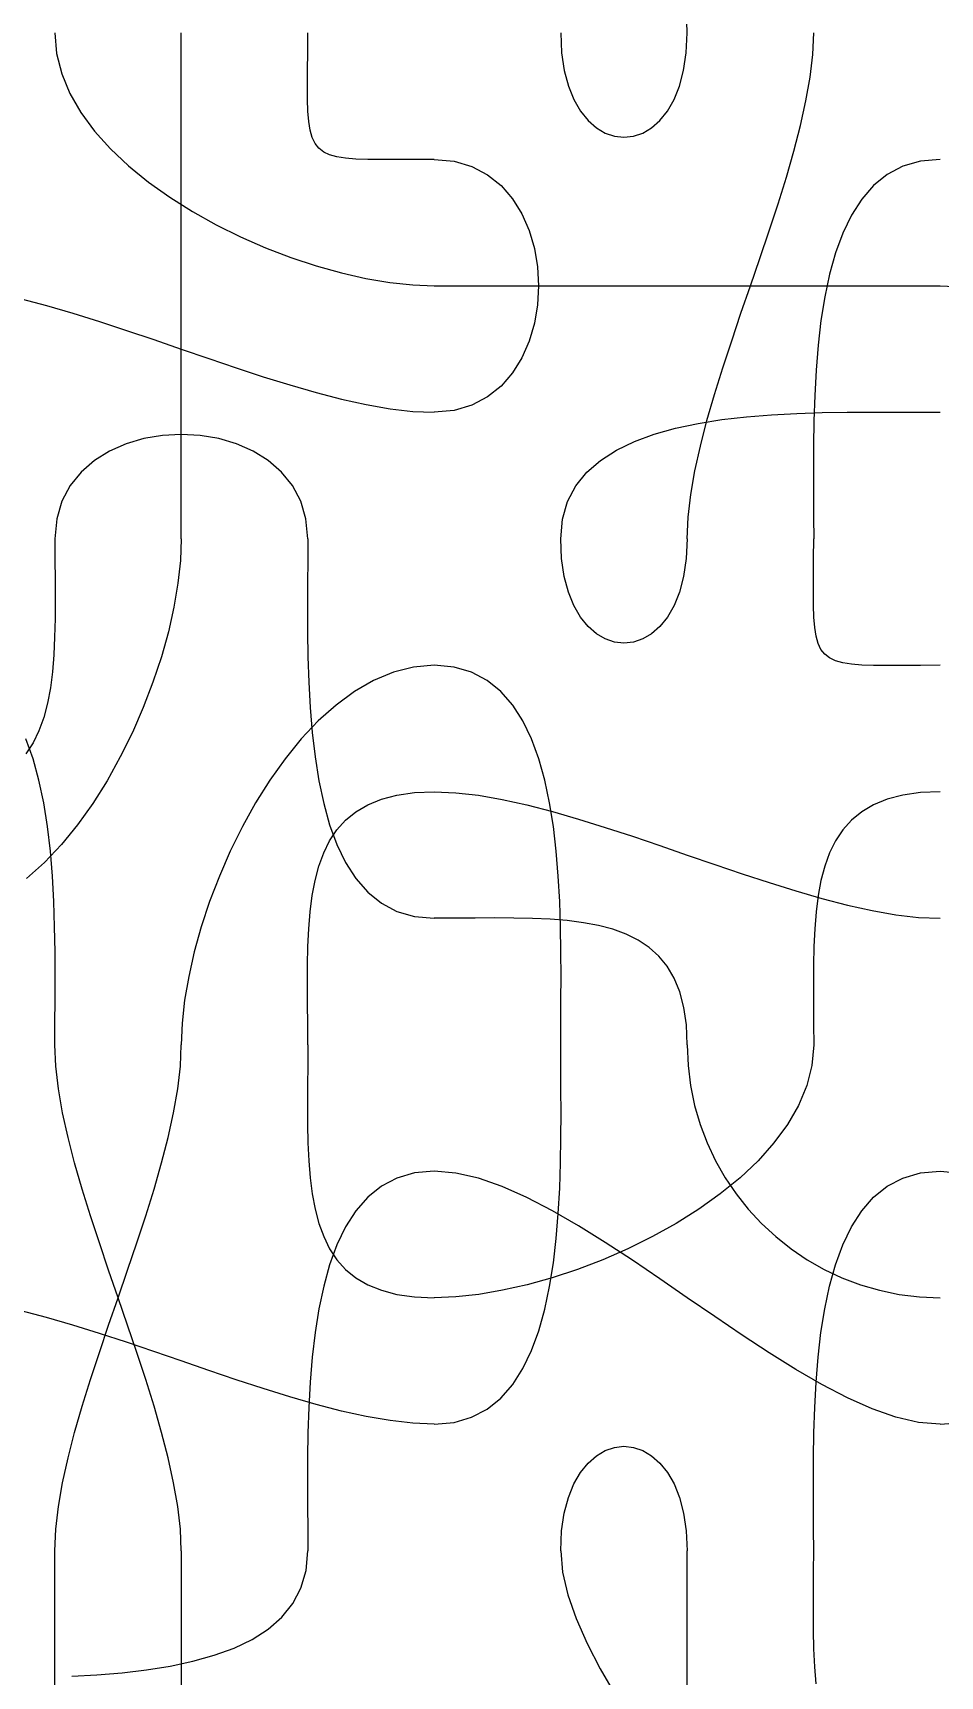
# Model space of a CAD drawing. Header units: metres. Extents: x -250 to 250, y -250 to 250.
# Drawn here: x -39.7 to 50, y -112.4 to 50 of the extents above; entities that cross this region are included whole.
import ezdxf

# ---------------------------------------------------------------- set-up
doc = ezdxf.new("R2010")
doc.units = ezdxf.units.M

msp = doc.modelspace()

# ---------------------------------------------------------------- linework, layer by layer
for p, q in [((25, 50, -519.61523), (24.916718, 52.13327, -519.61523)), ((-37.5, 50, -519.61523), (-37.32608, 47.957336, -519.61523)), ((-25, 47.873962, -519.61523), (-25, 49.999878, -519.61523)), ((-12.507416, 48.047943, -519.61523), (-12.500061, 49.99997, -519.61523)), ((12.5, 50, -519.61523), (12.590637, 48.04062, -519.61523)), ((24.909576, 48.04077, -519.61523), (25.000214, 50.000153, -519.61523)), ((37.409515, 47.873962, -519.61523), (37.500153, 49.999878, -519.61523)), ((-37.32608, 47.957336, -519.61523), (-36.821228, 45.95874, -519.61523)), ((-25, 45.629913, -519.61523), (-25, 47.873962, -519.61523)), ((-12.521332, 46.308716, -519.61523), (-12.507416, 48.047943, -519.61523)), ((12.590637, 48.04062, -519.61523), (12.850006, 46.287506, -519.61523)), ((24.650177, 46.28763, -519.61523), (24.909576, 48.04077, -519.61523)), ((37.150116, 45.629913, -519.61523), (37.409515, 47.873962, -519.61523)), ((-36.821228, 45.95874, -519.61523), (-36.010773, 44.010773, -519.61523)), ((-25, 43.280853, -519.61523), (-25, 45.629913, -519.61523)), ((-12.529602, 44.77011, -519.61523), (-12.521332, 46.308716, -519.61523)), ((12.850006, 46.287506, -519.61523), (13.259399, 44.74063, -519.61523)), ((24.240784, 44.740753, -519.61523), (24.650177, 46.28763, -519.61523)), ((36.740723, 43.280853, -519.61523), (37.150116, 45.629913, -519.61523)), ((-36.010773, 44.010773, -519.61523), (-34.919983, 42.119995, -519.61523)), ((-12.520081, 43.419952, -519.61523), (-12.529602, 44.77011, -519.61523)), ((13.259399, 44.74063, -519.61523), (13.800018, 43.400024, -519.61523)), ((23.700134, 43.400116, -519.61523), (24.240784, 44.740753, -519.61523)), ((-25, 40.839935, -519.61523), (-25, 43.280853, -519.61523)), ((-12.48056, 42.246063, -519.61523), (-12.520081, 43.419952, -519.61523)), ((-12.398834, 41.236237, -519.61523), (-12.48056, 42.246063, -519.61523)), ((13.800018, 43.400024, -519.61523), (14.453155, 42.265656, -519.61523)), ((14.453155, 42.265656, -519.61523), (15.200043, 41.337524, -519.61523)), ((22.30011, 41.337585, -519.61523), (23.046997, 42.265717, -519.61523)), ((23.046997, 42.265717, -519.61523), (23.700134, 43.400116, -519.61523)), ((36.200073, 40.839935, -519.61523), (36.740723, 43.280853, -519.61523)), ((-34.919983, 42.119995, -519.61523), (-33.57419, 40.29297, -519.61523)), ((-25, 38.32025, -519.61523), (-25, 40.839935, -519.61523)), ((-12.262726, 40.378265, -519.61523), (-12.398834, 41.236237, -519.61523)), ((15.200043, 41.337524, -519.61523), (16.021912, 40.61566, -519.61523)), ((16.021912, 40.61566, -519.61523), (16.900055, 40.100037, -519.61523)), ((20.600067, 40.100067, -519.61523), (21.47821, 40.615692, -519.61523)), ((21.47821, 40.615692, -519.61523), (22.30011, 41.337585, -519.61523)), ((35.546936, 38.32025, -519.61523), (36.200073, 40.839935, -519.61523)), ((-33.57419, 40.29297, -519.61523), (-31.998718, 38.536255, -519.61523)), ((-12.060059, 39.659973, -519.61523), (-12.262726, 40.378265, -519.61523)), ((-11.778656, 39.069183, -519.61523), (-12.060059, 39.659973, -519.61523)), ((-11.406311, 38.59372, -519.61523), (-11.778656, 39.069183, -519.61523)), ((16.900055, 40.100037, -519.61523), (17.815674, 39.79068, -519.61523)), ((17.815674, 39.79068, -519.61523), (18.750061, 39.68756, -519.61523)), ((18.750061, 39.68756, -519.61523), (19.684448, 39.79068, -519.61523)), ((19.684448, 39.79068, -519.61523), (20.600067, 40.100067, -519.61523)), ((-31.998718, 38.536255, -519.61523), (-30.218872, 36.856415, -519.61523)), ((-25, 35.734955, -519.61523), (-25, 38.32025, -519.61523)), ((-10.930847, 38.221375, -519.61523), (-11.406311, 38.59372, -519.61523)), ((-10.340057, 37.939972, -519.61523), (-10.930847, 38.221375, -519.61523)), ((-9.621765, 37.737305, -519.61523), (-10.340057, 37.939972, -519.61523)), ((-8.763794, 37.601227, -519.61523), (-9.621765, 37.737305, -519.61523)), ((-7.753937, 37.5195, -519.61523), (-8.763794, 37.601227, -519.61523)), ((-6.580017, 37.47998, -519.61523), (-7.753937, 37.5195, -519.61523)), ((-5.229858, 37.47046, -519.61523), (-6.580017, 37.47998, -519.61523)), ((-3.691254, 37.47873, -519.61523), (-5.229858, 37.47046, -519.61523)), ((-1.952026, 37.492645, -519.61523), (-3.691254, 37.47873, -519.61523)), ((0, 37.5, -519.61523), (-1.952026, 37.492645, -519.61523)), ((0, 37.5, -519.61523), (1.959381, 37.318756, -519.61523)), ((34.80005, 35.734955, -519.61523), (35.546936, 38.32025, -519.61523)), ((50, 37.5, -519.61523), (48.047974, 37.32608, -519.61523)), ((-30.218872, 36.856415, -519.61523), (-28.25998, 35.26001, -519.61523)), ((-25, 33.097137, -519.61523), (-25, 35.734955, -519.61523)), ((1.959381, 37.318756, -519.61523), (3.712494, 36.80002, -519.61523)), ((3.712494, 36.80002, -519.61523), (5.259369, 35.981262, -519.61523)), ((5.259369, 35.981262, -519.61523), (6.600006, 34.900024, -519.61523)), ((33.97818, 33.097137, -519.61523), (34.80005, 35.734955, -519.61523)), ((44.770172, 36.010773, -519.61523), (43.420013, 34.919983, -519.61523)), ((46.308746, 36.821228, -519.61523), (44.770172, 36.010773, -519.61523)), ((48.047974, 37.32608, -519.61523), (46.308746, 36.821228, -519.61523)), ((-28.25998, 35.26001, -519.61523), (-26.147308, 33.7536, -519.61523)), ((6.600006, 34.900024, -519.61523), (7.734375, 33.59378, -519.61523)), ((43.420013, 34.919983, -519.61523), (42.246124, 33.57419, -519.61523)), ((-26.147308, 33.7536, -519.61523), (-23.90622, 32.34378, -519.61523)), ((-25, 30.419952, -519.61523), (-25, 33.097137, -519.61523)), ((7.734375, 33.59378, -519.61523), (8.662506, 32.100037, -519.61523)), ((33.100037, 30.419952, -519.61523), (33.97818, 33.097137, -519.61523)), ((42.246124, 33.57419, -519.61523), (41.236298, 31.998718, -519.61523)), ((-23.90622, 32.34378, -519.61523), (-21.562012, 31.037079, -519.61523)), ((-21.562012, 31.037079, -519.61523), (-19.139984, 29.840057, -519.61523)), ((8.662506, 32.100037, -519.61523), (9.384369, 30.456299, -519.61523)), ((41.236298, 31.998718, -519.61523), (40.378326, 30.218872, -519.61523)), ((-25, 27.716522, -519.61523), (-25, 30.419952, -519.61523)), ((-19.139984, 29.840057, -519.61523), (-16.665436, 28.759277, -519.61523)), ((9.384369, 30.456299, -519.61523), (9.899994, 28.700043, -519.61523)), ((32.184418, 27.716522, -519.61523), (33.100037, 30.419952, -519.61523)), ((40.378326, 30.218872, -519.61523), (39.660065, 28.25998, -519.61523)), ((-25, 24.99997, -519.61523), (-25, 27.716522, -519.61523)), ((-16.665436, 28.759277, -519.61523), (-14.163727, 27.80133, -519.61523)), ((-14.163727, 27.80133, -519.61523), (-11.660126, 26.972748, -519.61523)), ((9.899994, 28.700043, -519.61523), (10.209381, 26.868805, -519.61523)), ((31.25003, 24.99997, -519.61523), (32.184418, 27.716522, -519.61523)), ((39.660065, 28.25998, -519.61523), (39.069305, 26.147339, -519.61523)), ((-11.660126, 26.972748, -519.61523), (-9.179962, 26.28009, -519.61523)), ((-9.179962, 26.28009, -519.61523), (-6.748535, 25.72995, -519.61523)), ((10.209381, 26.868805, -519.61523), (10.3125, 25.000061, -519.61523)), ((39.069305, 26.147339, -519.61523), (38.59384, 23.90625, -519.61523)), ((-25, 22.283417, -519.61523), (-25, 24.99997, -519.61523)), ((-6.748535, 25.72995, -519.61523), (-4.391174, 25.328857, -519.61523)), ((-4.391174, 25.328857, -519.61523), (-2.133209, 25.083405, -519.61523)), ((-2.133209, 25.083405, -519.61523), (0.000092, 25.000122, -519.61523)), ((0, 25, -519.61523), (2.125946, 25, -519.61523)), ((2.125946, 25, -519.61523), (4.369995, 25, -519.61523)), ((4.369995, 25, -519.61523), (6.719055, 25, -519.61523)), ((6.719055, 25, -519.61523), (9.160004, 25, -519.61523)), ((9.160004, 25, -519.61523), (11.679688, 25, -519.61523)), ((10.3125, 25.000061, -519.61523), (10.209381, 23.131317, -519.61523)), ((11.679688, 25, -519.61523), (14.264984, 25, -519.61523)), ((14.264984, 25, -519.61523), (16.902802, 25, -519.61523)), ((16.902802, 25, -519.61523), (19.579987, 25, -519.61523)), ((19.579987, 25, -519.61523), (22.283417, 25, -519.61523)), ((22.283417, 25, -519.61523), (24.99997, 25, -519.61523)), ((24.99997, 25, -519.61523), (27.716522, 25, -519.61523)), ((27.716522, 25, -519.61523), (30.419952, 25, -519.61523)), ((30.315643, 22.283417, -519.61523), (31.25003, 24.99997, -519.61523)), ((30.419952, 25, -519.61523), (33.097137, 25, -519.61523)), ((33.097137, 25, -519.61523), (35.734955, 25, -519.61523)), ((35.734955, 25, -519.61523), (38.32025, 25, -519.61523)), ((38.32025, 25, -519.61523), (40.839935, 25, -519.61523)), ((40.839935, 25, -519.61523), (43.280853, 25, -519.61523)), ((43.280853, 25, -519.61523), (45.629913, 25, -519.61523)), ((45.629913, 25, -519.61523), (47.873962, 25, -519.61523)), ((47.873962, 25, -519.61523), (49.999878, 25, -519.61523)), ((50, 25, -519.61523), (52.13327, 24.916718, -519.61523)), ((-40.839966, 23.700012, -519.61523), (-38.320282, 23.046875, -519.61523)), ((-38.320282, 23.046875, -519.61523), (-35.734955, 22.299988, -519.61523)), ((10.209381, 23.131317, -519.61523), (9.899994, 21.30008, -519.61523)), ((38.59384, 23.90625, -519.61523), (38.221497, 21.562042, -519.61523)), ((-35.734955, 22.299988, -519.61523), (-33.097137, 21.478119, -519.61523)), ((-33.097137, 21.478119, -519.61523), (-30.419952, 20.600006, -519.61523)), ((-25, 19.579987, -519.61523), (-25, 22.283417, -519.61523)), ((9.899994, 21.30008, -519.61523), (9.384369, 19.543823, -519.61523)), ((29.400024, 19.579987, -519.61523), (30.315643, 22.283417, -519.61523)), ((38.221497, 21.562042, -519.61523), (37.940094, 19.140015, -519.61523)), ((-30.419952, 20.600006, -519.61523), (-27.716522, 19.684387, -519.61523)), ((-27.716522, 19.684387, -519.61523), (-24.999939, 18.75003, -519.61523)), ((-25, 16.902802, -519.61523), (-25, 19.579987, -519.61523)), ((9.384369, 19.543823, -519.61523), (8.662476, 17.900085, -519.61523)), ((28.521881, 16.902802, -519.61523), (29.400024, 19.579987, -519.61523)), ((-24.999939, 18.75003, -519.61523), (-22.283356, 17.815674, -519.61523)), ((8.662476, 17.900085, -519.61523), (7.734344, 16.406342, -519.61523)), ((37.940094, 19.140015, -519.61523), (37.737457, 16.665497, -519.61523)), ((-25, 14.264984, -519.61523), (-25, 16.902802, -519.61523)), ((-22.283356, 17.815674, -519.61523), (-19.579926, 16.900055, -519.61523)), ((-19.579926, 16.900055, -519.61523), (-16.90274, 16.021942, -519.61523)), ((7.734344, 16.406342, -519.61523), (6.599976, 15.100098, -519.61523)), ((27.700012, 14.264984, -519.61523), (28.521881, 16.902802, -519.61523)), ((37.737457, 16.665497, -519.61523), (37.60138, 14.163788, -519.61523)), ((-16.90274, 16.021942, -519.61523), (-14.264923, 15.200073, -519.61523)), ((-14.264923, 15.200073, -519.61523), (-11.679596, 14.453217, -519.61523)), ((6.599976, 15.100098, -519.61523), (5.259338, 14.01886, -519.61523)), ((-25, 11.679688, -519.61523), (-25, 14.264984, -519.61523)), ((-11.679596, 14.453217, -519.61523), (-9.159912, 13.80011, -519.61523)), ((-9.159912, 13.80011, -519.61523), (-6.718964, 13.259491, -519.61523)), ((-6.718964, 13.259491, -519.61523), (-4.369873, 12.850128, -519.61523)), ((3.712463, 13.200104, -519.61523), (1.95932, 12.681366, -519.61523)), ((5.259338, 14.01886, -519.61523), (3.712463, 13.200104, -519.61523)), ((26.953125, 11.679688, -519.61523), (27.700012, 14.264984, -519.61523)), ((37.60138, 14.163788, -519.61523), (37.519684, 11.660187, -519.61523)), ((-25, 9.160004, -519.61523), (-25, 11.679688, -519.61523)), ((-4.369873, 12.850128, -519.61523), (-2.125793, 12.590759, -519.61523)), ((-2.125793, 12.590759, -519.61523), (0.000153, 12.500153, -519.61523)), ((1.95932, 12.681366, -519.61523), (-0.000061, 12.500122, -519.61523)), ((23.852753, 10.930847, -519.61523), (26.093842, 11.406311, -519.61523)), ((26.093842, 11.406311, -519.61523), (28.43808, 11.778656, -519.61523)), ((26.299988, 9.160004, -519.61523), (26.953125, 11.679688, -519.61523)), ((28.43808, 11.778656, -519.61523), (30.860107, 12.060059, -519.61523)), ((30.860107, 12.060059, -519.61523), (33.334656, 12.262726, -519.61523)), ((33.334656, 12.262726, -519.61523), (35.836395, 12.398804, -519.61523)), ((35.836395, 12.398804, -519.61523), (38.339996, 12.48053, -519.61523)), ((37.519684, 11.660187, -519.61523), (37.480164, 9.180023, -519.61523)), ((38.339996, 12.48053, -519.61523), (40.82016, 12.52005, -519.61523)), ((40.82016, 12.52005, -519.61523), (43.251587, 12.529572, -519.61523)), ((43.251587, 12.529572, -519.61523), (45.608948, 12.521271, -519.61523)), ((45.608948, 12.521271, -519.61523), (47.866913, 12.507355, -519.61523)), ((47.866913, 12.507355, -519.61523), (50.000214, 12.5, -519.61523)), ((-28.69992, 9.899994, -519.61523), (-30.456177, 9.384369, -519.61523)), ((-26.868683, 10.209381, -519.61523), (-28.69992, 9.899994, -519.61523)), ((-24.999939, 10.3125, -519.61523), (-26.868683, 10.209381, -519.61523)), ((-23.131195, 10.209381, -519.61523), (-24.999939, 10.3125, -519.61523)), ((-21.299957, 9.899994, -519.61523), (-23.131195, 10.209381, -519.61523)), ((-19.543701, 9.384369, -519.61523), (-21.299957, 9.899994, -519.61523)), ((19.781158, 9.621765, -519.61523), (21.740082, 10.340057, -519.61523)), ((21.740082, 10.340057, -519.61523), (23.852753, 10.930847, -519.61523)), ((-32.099915, 8.662476, -519.61523), (-33.59366, 7.734344, -519.61523)), ((-30.456177, 9.384369, -519.61523), (-32.099915, 8.662476, -519.61523)), ((-25, 6.719055, -519.61523), (-25, 9.160004, -519.61523)), ((-17.899963, 8.662506, -519.61523), (-19.543701, 9.384369, -519.61523)), ((-16.40622, 7.734375, -519.61523), (-17.899963, 8.662506, -519.61523)), ((16.425842, 7.753937, -519.61523), (18.001312, 8.763794, -519.61523)), ((18.001312, 8.763794, -519.61523), (19.781158, 9.621765, -519.61523)), ((25.759369, 6.719055, -519.61523), (26.299988, 9.160004, -519.61523)), ((37.480164, 9.180023, -519.61523), (37.470642, 6.748627, -519.61523)), ((-34.899902, 6.599976, -519.61523), (-35.98114, 5.259338, -519.61523)), ((-33.59366, 7.734344, -519.61523), (-34.899902, 6.599976, -519.61523)), ((-25, 4.369995, -519.61523), (-25, 6.719055, -519.61523)), ((-15.099976, 6.600006, -519.61523), (-16.40622, 7.734375, -519.61523)), ((-14.018738, 5.259369, -519.61523), (-15.099976, 6.600006, -519.61523)), ((13.989258, 5.229858, -519.61523), (15.080048, 6.580017, -519.61523)), ((15.080048, 6.580017, -519.61523), (16.425842, 7.753937, -519.61523)), ((25.350006, 4.369995, -519.61523), (25.759369, 6.719055, -519.61523)), ((37.470642, 6.748627, -519.61523), (37.478943, 4.391296, -519.61523)), ((-35.98114, 5.259338, -519.61523), (-36.799896, 3.712463, -519.61523)), ((-13.199982, 3.712494, -519.61523), (-14.018738, 5.259369, -519.61523)), ((13.178772, 3.691254, -519.61523), (13.989258, 5.229858, -519.61523)), ((-36.799896, 3.712463, -519.61523), (-37.318634, 1.95932, -519.61523)), ((-25, 2.125946, -519.61523), (-25, 4.369995, -519.61523)), ((-12.681244, 1.959381, -519.61523), (-13.199982, 3.712494, -519.61523)), ((12.67392, 1.952026, -519.61523), (13.178772, 3.691254, -519.61523)), ((25.090637, 2.125946, -519.61523), (25.350006, 4.369995, -519.61523)), ((37.478943, 4.391296, -519.61523), (37.49286, 2.133331, -519.61523)), ((-37.318634, 1.95932, -519.61523), (-37.499878, -0.000061, -519.61523)), ((-25, 0, -519.61523), (-25, 2.125946, -519.61523)), ((-12.5, 0, -519.61523), (-12.681244, 1.959381, -519.61523)), ((12.5, 0, -519.61523), (12.67392, 1.952026, -519.61523)), ((25, 0, -519.61523), (25.090637, 2.125946, -519.61523)), ((37.49286, 2.133331, -519.61523), (37.500214, 0.000061, -519.61523)), ((-37.5, 0, -519.61523), (-37.492645, -2.042664, -519.61523)), ((-25, 0, -519.61523), (-25.083282, -2.13327, -519.61523)), ((-12.5, 0, -519.61523), (-12.507355, -2.13327, -519.61523)), ((12.590759, -1.959381, -519.61523), (12.500153, 0, -519.61523)), ((25, 0, -519.61523), (24.909363, -1.959381, -519.61523)), ((37.49286, -1.951965, -519.61523), (37.500214, 0.000092, -519.61523)), ((-37.492645, -2.042664, -519.61523), (-37.47873, -4.04126, -519.61523)), ((-25.083282, -2.13327, -519.61523), (-25.328735, -4.391235, -519.61523)), ((-12.507355, -2.13327, -519.61523), (-12.521271, -4.391235, -519.61523)), ((12.850128, -3.712494, -519.61523), (12.590759, -1.959381, -519.61523)), ((24.909363, -1.959381, -519.61523), (24.649994, -3.712494, -519.61523)), ((37.478943, -3.691193, -519.61523), (37.49286, -1.951965, -519.61523)), ((-37.47873, -4.04126, -519.61523), (-37.47046, -5.989227, -519.61523)), ((-25.328735, -4.391235, -519.61523), (-25.729828, -6.748566, -519.61523)), ((-12.521271, -4.391235, -519.61523), (-12.529541, -6.748566, -519.61523)), ((13.259491, -5.259369, -519.61523), (12.850128, -3.712494, -519.61523)), ((24.649994, -3.712494, -519.61523), (24.240631, -5.259369, -519.61523)), ((37.470642, -5.229797, -519.61523), (37.478943, -3.691193, -519.61523)), ((-37.47046, -5.989227, -519.61523), (-37.47998, -7.880005, -519.61523)), ((13.80011, -6.600006, -519.61523), (13.259491, -5.259369, -519.61523)), ((24.240631, -5.259369, -519.61523), (23.700012, -6.600006, -519.61523)), ((37.480164, -6.579956, -519.61523), (37.470642, -5.229797, -519.61523)), ((-37.47998, -7.880005, -519.61523), (-37.5195, -9.707031, -519.61523)), ((-25.729828, -6.748566, -519.61523), (-26.279968, -9.179962, -519.61523)), ((-12.529541, -6.748566, -519.61523), (-12.52002, -9.179962, -519.61523)), ((14.453217, -7.734375, -519.61523), (13.80011, -6.600006, -519.61523)), ((15.200073, -8.662506, -519.61523), (14.453217, -7.734375, -519.61523)), ((23.046875, -7.734375, -519.61523), (22.299988, -8.662506, -519.61523)), ((23.700012, -6.600006, -519.61523), (23.046875, -7.734375, -519.61523)), ((37.519684, -7.753876, -519.61523), (37.480164, -6.579956, -519.61523)), ((37.60138, -8.763733, -519.61523), (37.519684, -7.753876, -519.61523)), ((-37.5195, -9.707031, -519.61523), (-37.601227, -11.463745, -519.61523)), ((-26.279968, -9.179962, -519.61523), (-26.972626, -11.660126, -519.61523)), ((-12.52002, -9.179962, -519.61523), (-12.480499, -11.660126, -519.61523)), ((16.021942, -9.384369, -519.61523), (15.200073, -8.662506, -519.61523)), ((16.900055, -9.899994, -519.61523), (16.021942, -9.384369, -519.61523)), ((21.478119, -9.384369, -519.61523), (20.600006, -9.899994, -519.61523)), ((22.299988, -8.662506, -519.61523), (21.478119, -9.384369, -519.61523)), ((37.737457, -9.621704, -519.61523), (37.60138, -8.763733, -519.61523)), ((37.940094, -10.339996, -519.61523), (37.737457, -9.621704, -519.61523)), ((17.815674, -10.209381, -519.61523), (16.900055, -9.899994, -519.61523)), ((18.75003, -10.3125, -519.61523), (17.815674, -10.209381, -519.61523)), ((19.684387, -10.209381, -519.61523), (18.75003, -10.3125, -519.61523)), ((20.600006, -9.899994, -519.61523), (19.684387, -10.209381, -519.61523)), ((38.221497, -10.930786, -519.61523), (37.940094, -10.339996, -519.61523)), ((38.59384, -11.40625, -519.61523), (38.221497, -10.930786, -519.61523)), ((-37.601227, -11.463745, -519.61523), (-37.737335, -13.143585, -519.61523)), ((-26.972626, -11.660126, -519.61523), (-27.801208, -14.163727, -519.61523)), ((-12.480499, -11.660126, -519.61523), (-12.398773, -14.163727, -519.61523)), ((-2.042664, -12.67392, -519.61523), (-4.04126, -13.178772, -519.61523)), ((0, -12.5, -519.61523), (-2.042664, -12.67392, -519.61523)), ((1.952301, -12.673828, -519.61523), (0.000275, -12.499908, -519.61523)), ((3.691498, -13.17868, -519.61523), (1.952301, -12.673828, -519.61523)), ((39.069305, -11.778595, -519.61523), (38.59384, -11.40625, -519.61523)), ((39.660065, -12.059998, -519.61523), (39.069305, -11.778595, -519.61523)), ((40.378326, -12.262665, -519.61523), (39.660065, -12.059998, -519.61523)), ((41.236298, -12.398773, -519.61523), (40.378326, -12.262665, -519.61523)), ((42.246124, -12.480499, -519.61523), (41.236298, -12.398773, -519.61523)), ((43.420013, -12.52002, -519.61523), (42.246124, -12.480499, -519.61523)), ((44.770172, -12.529541, -519.61523), (43.420013, -12.52002, -519.61523)), ((46.308746, -12.521271, -519.61523), (44.770172, -12.529541, -519.61523)), ((48.047974, -12.507355, -519.61523), (46.308746, -12.521271, -519.61523)), ((50, -12.5, -519.61523), (48.047974, -12.507355, -519.61523)), ((-37.737335, -13.143585, -519.61523), (-37.940002, -14.73999, -519.61523)), ((-27.801208, -14.163727, -519.61523), (-28.759186, -16.665436, -519.61523)), ((-12.398773, -14.163727, -519.61523), (-12.262665, -16.665436, -519.61523)), ((-5.989227, -13.989227, -519.61523), (-7.880005, -15.080017, -519.61523)), ((-4.04126, -13.178772, -519.61523), (-5.989227, -13.989227, -519.61523)), ((5.230072, -13.989166, -519.61523), (3.691498, -13.17868, -519.61523)), ((6.5802, -15.079956, -519.61523), (5.230072, -13.989166, -519.61523)), ((-37.940002, -14.73999, -519.61523), (-38.221405, -16.246399, -519.61523)), ((-7.880005, -15.080017, -519.61523), (-9.707031, -16.425781, -519.61523)), ((7.754089, -16.42575, -519.61523), (6.5802, -15.079956, -519.61523)), ((-38.59375, -17.65625, -519.61523), (-39.069214, -18.962982, -519.61523)), ((-38.221405, -16.246399, -519.61523), (-38.59375, -17.65625, -519.61523)), ((-28.759186, -16.665436, -519.61523), (-29.839966, -19.139954, -519.61523)), ((-12.262665, -16.665436, -519.61523), (-12.059998, -19.139954, -519.61523)), ((-9.707031, -16.425781, -519.61523), (-11.463745, -18.001251, -519.61523)), ((8.763916, -18.00122, -519.61523), (7.754089, -16.42575, -519.61523)), ((-39.069214, -18.962982, -519.61523), (-39.660004, -20.160004, -519.61523)), ((-29.839966, -19.139954, -519.61523), (-31.036987, -21.561981, -519.61523)), ((-11.463745, -18.001251, -519.61523), (-13.143585, -19.781097, -519.61523)), ((-12.059998, -19.139954, -519.61523), (-11.778595, -21.561981, -519.61523)), ((9.621857, -19.781067, -519.61523), (8.763916, -18.00122, -519.61523)), ((-39.660004, -21.73999, -519.61523), (-40.378296, -19.781067, -519.61523)), ((-39.660004, -20.160004, -519.61523), (-40.378296, -21.240784, -519.61523)), ((-13.143585, -19.781097, -519.61523), (-14.73999, -21.73999, -519.61523)), ((10.340118, -21.73999, -519.61523), (9.621857, -19.781067, -519.61523)), ((-39.069214, -23.852661, -519.61523), (-39.660004, -21.73999, -519.61523)), ((-31.036987, -21.561981, -519.61523), (-32.34369, -23.906189, -519.61523)), ((-14.73999, -21.73999, -519.61523), (-16.246399, -23.85263, -519.61523)), ((-11.778595, -21.561981, -519.61523), (-11.40625, -23.906189, -519.61523)), ((10.930878, -23.852661, -519.61523), (10.340118, -21.73999, -519.61523)), ((-38.59375, -26.09375, -519.61523), (-39.069214, -23.852661, -519.61523)), ((-32.34369, -23.906189, -519.61523), (-33.75354, -26.147278, -519.61523)), ((-16.246399, -23.85263, -519.61523), (-17.65625, -26.09372, -519.61523)), ((-11.40625, -23.906189, -519.61523), (-10.930786, -26.147278, -519.61523)), ((11.406342, -26.09375, -519.61523), (10.930878, -23.852661, -519.61523)), ((-6.579956, -26.279968, -519.61523), (-5.229797, -25.729797, -519.61523)), ((-5.229797, -25.729797, -519.61523), (-3.691193, -25.328705, -519.61523)), ((-3.691193, -25.328705, -519.61523), (-1.951965, -25.083221, -519.61523)), ((-1.951965, -25.083221, -519.61523), (0.000092, -24.999939, -519.61523)), ((0, -25, -519.61523), (2.125946, -25.090637, -519.61523)), ((2.125946, -25.090637, -519.61523), (4.369995, -25.350006, -519.61523)), ((4.369995, -25.350006, -519.61523), (6.719055, -25.759369, -519.61523)), ((6.719055, -25.759369, -519.61523), (9.160004, -26.299988, -519.61523)), ((44.770172, -25.729828, -519.61523), (43.420013, -26.279968, -519.61523)), ((46.308746, -25.328735, -519.61523), (44.770172, -25.729828, -519.61523)), ((48.047974, -25.083282, -519.61523), (46.308746, -25.328735, -519.61523)), ((50, -25, -519.61523), (48.047974, -25.083282, -519.61523)), ((-38.221405, -28.437958, -519.61523), (-38.59375, -26.09375, -519.61523)), ((-33.75354, -26.147278, -519.61523), (-35.25995, -28.259949, -519.61523)), ((-17.65625, -26.09372, -519.61523), (-18.962982, -28.437927, -519.61523)), ((-10.930786, -26.147278, -519.61523), (-10.339996, -28.259949, -519.61523)), ((-8.763733, -27.801239, -519.61523), (-7.753876, -26.972626, -519.61523)), ((-7.753876, -26.972626, -519.61523), (-6.579956, -26.279968, -519.61523)), ((9.160004, -26.299988, -519.61523), (11.679688, -26.953094, -519.61523)), ((11.778687, -28.437958, -519.61523), (11.406342, -26.09375, -519.61523)), ((11.679688, -26.953094, -519.61523), (14.264984, -27.699951, -519.61523)), ((42.246124, -26.972626, -519.61523), (41.236298, -27.801208, -519.61523)), ((43.420013, -26.279968, -519.61523), (42.246124, -26.972626, -519.61523)), ((-37.940002, -30.859985, -519.61523), (-38.221405, -28.437958, -519.61523)), ((-35.25995, -28.259949, -519.61523), (-36.856354, -30.218842, -519.61523)), ((-18.962982, -28.437927, -519.61523), (-20.160004, -30.859955, -519.61523)), ((-10.339996, -28.259949, -519.61523), (-9.621704, -30.218842, -519.61523)), ((-10.339996, -29.839996, -519.61523), (-9.621704, -28.759216, -519.61523)), ((-9.621704, -28.759216, -519.61523), (-8.763733, -27.801239, -519.61523)), ((12.060089, -30.859985, -519.61523), (11.778687, -28.437958, -519.61523)), ((14.264984, -27.699951, -519.61523), (16.902802, -28.52182, -519.61523)), ((16.902802, -28.52182, -519.61523), (19.579987, -29.399933, -519.61523)), ((40.378326, -28.759186, -519.61523), (39.660065, -29.839966, -519.61523)), ((41.236298, -27.801208, -519.61523), (40.378326, -28.759186, -519.61523)), ((-36.856354, -30.218842, -519.61523), (-38.536194, -31.998688, -519.61523)), ((-10.930786, -31.037018, -519.61523), (-10.339996, -29.839996, -519.61523)), ((-9.621704, -30.218842, -519.61523), (-8.763733, -31.998688, -519.61523)), ((19.579987, -29.399933, -519.61523), (22.283417, -30.315552, -519.61523)), ((22.283417, -30.315552, -519.61523), (24.99997, -31.249908, -519.61523)), ((39.660065, -29.839966, -519.61523), (39.069305, -31.036987, -519.61523)), ((-38.536194, -31.998688, -519.61523), (-40.292908, -33.574158, -519.61523)), ((-37.737335, -33.334534, -519.61523), (-37.940002, -30.859985, -519.61523)), ((-20.160004, -30.859955, -519.61523), (-21.240784, -33.334473, -519.61523)), ((-11.778595, -33.7536, -519.61523), (-11.40625, -32.34375, -519.61523)), ((-11.40625, -32.34375, -519.61523), (-10.930786, -31.037018, -519.61523)), ((-8.763733, -31.998688, -519.61523), (-7.753876, -33.574158, -519.61523)), ((12.262726, -33.334534, -519.61523), (12.060089, -30.859985, -519.61523)), ((24.99997, -31.249908, -519.61523), (27.716522, -32.184265, -519.61523)), ((27.716522, -32.184265, -519.61523), (30.419952, -33.099884, -519.61523)), ((38.59384, -32.34369, -519.61523), (38.221497, -33.75354, -519.61523)), ((39.069305, -31.036987, -519.61523), (38.59384, -32.34369, -519.61523)), ((-37.601227, -35.836243, -519.61523), (-37.737335, -33.334534, -519.61523)), ((-21.240784, -33.334473, -519.61523), (-22.198761, -35.83618, -519.61523)), ((-12.059998, -35.26001, -519.61523), (-11.778595, -33.7536, -519.61523)), ((-7.753876, -33.574158, -519.61523), (-6.579956, -34.919952, -519.61523)), ((12.398804, -35.836243, -519.61523), (12.262726, -33.334534, -519.61523)), ((30.419952, -33.099884, -519.61523), (33.097137, -33.977997, -519.61523)), ((33.097137, -33.977997, -519.61523), (35.734955, -34.799866, -519.61523)), ((38.221497, -33.75354, -519.61523), (37.940094, -35.25995, -519.61523)), ((-12.262665, -36.856415, -519.61523), (-12.059998, -35.26001, -519.61523)), ((-6.579956, -34.919952, -519.61523), (-5.229797, -36.010742, -519.61523)), ((35.734955, -34.799866, -519.61523), (38.32025, -35.546722, -519.61523)), ((37.940094, -35.25995, -519.61523), (37.737457, -36.856354, -519.61523)), ((38.32025, -35.546722, -519.61523), (40.839935, -36.19983, -519.61523)), ((-37.5195, -38.339844, -519.61523), (-37.601227, -35.836243, -519.61523)), ((-22.198761, -35.83618, -519.61523), (-23.027344, -38.339783, -519.61523)), ((-12.398773, -38.536255, -519.61523), (-12.262665, -36.856415, -519.61523)), ((-5.229797, -36.010742, -519.61523), (-3.691193, -36.821228, -519.61523)), ((-3.691193, -36.821228, -519.61523), (-1.951965, -37.32608, -519.61523)), ((-1.951965, -37.32608, -519.61523), (0.000092, -37.5, -519.61523)), ((12.48053, -38.339844, -519.61523), (12.398804, -35.836243, -519.61523)), ((37.737457, -36.856354, -519.61523), (37.60138, -38.536194, -519.61523)), ((40.839935, -36.19983, -519.61523), (43.280853, -36.740448, -519.61523)), ((43.280853, -36.740448, -519.61523), (45.629913, -37.14981, -519.61523)), ((45.629913, -37.14981, -519.61523), (47.873962, -37.40918, -519.61523)), ((-37.47998, -40.820007, -519.61523), (-37.5195, -38.339844, -519.61523)), ((-23.027344, -38.339783, -519.61523), (-23.720001, -40.819946, -519.61523)), ((-12.480499, -40.29297, -519.61523), (-12.398773, -38.536255, -519.61523)), ((2.042725, -37.492493, -519.61523), (0.000092, -37.499817, -519.61523)), ((4.04129, -37.478607, -519.61523), (2.042725, -37.492493, -519.61523)), ((5.989258, -37.470337, -519.61523), (4.04129, -37.478607, -519.61523)), ((7.880035, -37.47989, -519.61523), (5.989258, -37.470337, -519.61523)), ((9.707062, -37.51944, -519.61523), (7.880035, -37.47989, -519.61523)), ((11.463776, -37.601166, -519.61523), (9.707062, -37.51944, -519.61523)), ((13.143616, -37.737274, -519.61523), (11.463776, -37.601166, -519.61523)), ((12.52005, -40.820007, -519.61523), (12.48053, -38.339844, -519.61523)), ((14.740021, -37.93994, -519.61523), (13.143616, -37.737274, -519.61523)), ((16.24643, -38.221344, -519.61523), (14.740021, -37.93994, -519.61523)), ((17.65628, -38.59369, -519.61523), (16.24643, -38.221344, -519.61523)), ((18.962982, -39.069153, -519.61523), (17.65628, -38.59369, -519.61523)), ((37.60138, -38.536194, -519.61523), (37.519684, -40.292908, -519.61523)), ((47.873962, -37.40918, -519.61523), (49.999878, -37.499786, -519.61523)), ((-12.52002, -42.119995, -519.61523), (-12.480499, -40.29297, -519.61523)), ((20.160004, -39.659943, -519.61523), (18.962982, -39.069153, -519.61523)), ((21.240784, -40.378235, -519.61523), (20.160004, -39.659943, -519.61523)), ((22.198761, -41.236206, -519.61523), (21.240784, -40.378235, -519.61523)), ((37.519684, -40.292908, -519.61523), (37.480164, -42.119934, -519.61523)), ((-37.47046, -43.251404, -519.61523), (-37.47998, -40.820007, -519.61523)), ((-23.720001, -40.819946, -519.61523), (-24.270172, -43.251343, -519.61523)), ((-12.529541, -44.010773, -519.61523), (-12.52002, -42.119995, -519.61523)), ((12.529572, -43.251404, -519.61523), (12.52005, -40.820007, -519.61523)), ((23.027344, -42.246063, -519.61523), (22.198761, -41.236206, -519.61523)), ((37.480164, -42.119934, -519.61523), (37.470642, -44.01071, -519.61523)), ((-37.47873, -45.60875, -519.61523), (-37.47046, -43.251404, -519.61523)), ((-24.270172, -43.251343, -519.61523), (-24.671265, -45.60869, -519.61523)), ((12.521271, -45.60875, -519.61523), (12.529572, -43.251404, -519.61523)), ((23.720001, -43.419983, -519.61523), (23.027344, -42.246063, -519.61523)), ((24.270142, -44.770157, -519.61523), (23.720001, -43.419983, -519.61523)), ((-12.521271, -45.95874, -519.61523), (-12.529541, -44.010773, -519.61523)), ((24.671234, -46.308746, -519.61523), (24.270142, -44.770157, -519.61523)), ((37.470642, -44.01071, -519.61523), (37.478943, -45.958664, -519.61523)), ((-37.492645, -47.866714, -519.61523), (-37.47873, -45.60875, -519.61523)), ((-24.671265, -45.60869, -519.61523), (-24.916748, -47.866653, -519.61523)), ((-12.507355, -47.957336, -519.61523), (-12.521271, -45.95874, -519.61523)), ((12.507355, -47.866714, -519.61523), (12.521271, -45.60875, -519.61523)), ((24.916718, -48.047974, -519.61523), (24.671234, -46.308746, -519.61523)), ((37.478943, -45.958664, -519.61523), (37.49286, -47.957245, -519.61523)), ((-37.5, -50, -519.61523), (-37.492645, -47.866714, -519.61523)), ((-24.916748, -47.866653, -519.61523), (-25.00003, -49.999924, -519.61523)), ((-12.5, -50, -519.61523), (-12.507355, -47.957336, -519.61523)), ((12.5, -50, -519.61523), (12.507355, -47.866714, -519.61523)), ((25, -50, -519.61523), (24.916718, -48.047974, -519.61523)), ((37.49286, -47.957245, -519.61523), (37.500214, -49.999893, -519.61523)), ((-37.40918, -52.12584, -519.61523), (-37.499786, -49.999893, -519.61523)), ((-25.090637, -52.12584, -519.61523), (-25, -49.999893, -519.61523)), ((-12.5, -50, -519.61523), (-12.507355, -52.04265, -519.61523)), ((12.507355, -52.13318, -519.61523), (12.5, -49.999878, -519.61523)), ((25, -50, -519.61523), (25.083282, -52.04265, -519.61523)), ((37.5, -50, -519.61523), (37.32608, -52.04265, -519.61523)), ((-37.14981, -54.36992, -519.61523), (-37.40918, -52.12584, -519.61523)), ((-25.350006, -54.36992, -519.61523), (-25.090637, -52.12584, -519.61523)), ((-12.507355, -52.04265, -519.61523), (-12.521271, -54.041245, -519.61523)), ((12.521271, -54.39116, -519.61523), (12.507355, -52.13318, -519.61523)), ((25.083282, -52.04265, -519.61523), (25.328766, -54.041245, -519.61523)), ((37.32608, -52.04265, -519.61523), (36.821228, -54.041245, -519.61523)), ((-36.740448, -56.718994, -519.61523), (-37.14981, -54.36992, -519.61523)), ((-25.759369, -56.718994, -519.61523), (-25.350006, -54.36992, -519.61523)), ((-12.521271, -54.041245, -519.61523), (-12.529541, -55.989212, -519.61523)), ((12.529572, -56.74852, -519.61523), (12.521271, -54.39116, -519.61523)), ((25.328766, -54.041245, -519.61523), (25.729858, -55.989212, -519.61523)), ((36.821228, -54.041245, -519.61523), (36.010773, -55.989212, -519.61523)), ((-36.19983, -59.159943, -519.61523), (-36.740448, -56.718994, -519.61523)), ((-26.299988, -59.159943, -519.61523), (-25.759369, -56.718994, -519.61523)), ((-12.529541, -55.989212, -519.61523), (-12.52002, -57.87999, -519.61523)), ((12.52005, -59.17993, -519.61523), (12.529572, -56.74852, -519.61523)), ((25.729858, -55.989212, -519.61523), (26.28003, -57.87999, -519.61523)), ((36.010773, -55.989212, -519.61523), (34.919983, -57.87999, -519.61523)), ((-12.52002, -57.87999, -519.61523), (-12.480499, -59.707016, -519.61523)), ((26.28003, -57.87999, -519.61523), (26.972687, -59.707016, -519.61523)), ((34.919983, -57.87999, -519.61523), (33.57419, -59.707016, -519.61523)), ((-35.546722, -61.67964, -519.61523), (-36.19983, -59.159943, -519.61523)), ((-26.953125, -61.67964, -519.61523), (-26.299988, -59.159943, -519.61523)), ((-12.480499, -59.707016, -519.61523), (-12.398773, -61.46373, -519.61523)), ((12.48053, -61.660095, -519.61523), (12.52005, -59.17993, -519.61523)), ((26.972687, -59.707016, -519.61523), (27.80127, -61.46373, -519.61523)), ((33.57419, -59.707016, -519.61523), (31.998718, -61.46373, -519.61523)), ((-34.799866, -64.26497, -519.61523), (-35.546722, -61.67964, -519.61523)), ((-27.700012, -64.26497, -519.61523), (-26.953125, -61.67964, -519.61523)), ((-12.398773, -61.46373, -519.61523), (-12.262665, -63.14357, -519.61523)), ((12.398804, -64.1637, -519.61523), (12.48053, -61.660095, -519.61523)), ((27.80127, -61.46373, -519.61523), (28.759247, -63.14357, -519.61523)), ((31.998718, -61.46373, -519.61523), (30.218872, -63.14357, -519.61523)), ((-12.262665, -63.14357, -519.61523), (-12.059998, -64.739975, -519.61523)), ((-3.691254, -63.17874, -519.61523), (-5.229858, -63.989212, -519.61523)), ((-1.952026, -62.673904, -519.61523), (-3.691254, -63.17874, -519.61523)), ((0, -62.5, -519.61523), (-1.952026, -62.673904, -519.61523)), ((2.126129, -62.68112, -519.61523), (0.000214, -62.499863, -519.61523)), ((4.370178, -63.19989, -519.61523), (2.126129, -62.68112, -519.61523)), ((6.719208, -64.01865, -519.61523), (4.370178, -63.19989, -519.61523)), ((30.218872, -63.14357, -519.61523), (28.25998, -64.739975, -519.61523)), ((28.759247, -63.14357, -519.61523), (29.840027, -64.739975, -519.61523)), ((44.77011, -63.98915, -519.61523), (46.308716, -63.17868, -519.61523)), ((46.308716, -63.17868, -519.61523), (48.047943, -62.67383, -519.61523)), ((48.047943, -62.67383, -519.61523), (49.99997, -62.49991, -519.61523)), ((50, -62.5, -519.61523), (52.125946, -62.681244, -519.61523)), ((-33.977997, -66.90279, -519.61523), (-34.799866, -64.26497, -519.61523)), ((-28.521881, -66.90279, -519.61523), (-27.700012, -64.26497, -519.61523)), ((-12.059998, -64.739975, -519.61523), (-11.778595, -66.24638, -519.61523)), ((-5.229858, -63.989212, -519.61523), (-6.580017, -65.07999, -519.61523)), ((9.160126, -65.099915, -519.61523), (6.719208, -64.01865, -519.61523)), ((12.262726, -66.66542, -519.61523), (12.398804, -64.1637, -519.61523)), ((28.25998, -64.739975, -519.61523), (26.147339, -66.24638, -519.61523)), ((29.840027, -64.739975, -519.61523), (31.037048, -66.24638, -519.61523)), ((43.419952, -65.07994, -519.61523), (44.77011, -63.98915, -519.61523)), ((-11.778595, -66.24638, -519.61523), (-11.40625, -67.65622, -519.61523)), ((-7.753937, -66.425766, -519.61523), (-8.763794, -68.001236, -519.61523)), ((-6.580017, -65.07999, -519.61523), (-7.753937, -66.425766, -519.61523)), ((11.67981, -66.40617, -519.61523), (9.160126, -65.099915, -519.61523)), ((14.265106, -67.89993, -519.61523), (11.67981, -66.40617, -519.61523)), ((26.147339, -66.24638, -519.61523), (23.90625, -67.65622, -519.61523)), ((31.037048, -66.24638, -519.61523), (32.34378, -67.65622, -519.61523)), ((41.236237, -68.001205, -519.61523), (42.246063, -66.425735, -519.61523)), ((42.246063, -66.425735, -519.61523), (43.419952, -65.07994, -519.61523)), ((-33.099884, -69.57999, -519.61523), (-33.977997, -66.90279, -519.61523)), ((-29.399994, -69.57999, -519.61523), (-28.521881, -66.90279, -519.61523)), ((-11.40625, -67.65622, -519.61523), (-10.930786, -68.96294, -519.61523)), ((-8.763794, -68.001236, -519.61523), (-9.621765, -69.78108, -519.61523)), ((12.060059, -69.13995, -519.61523), (12.262726, -66.66542, -519.61523)), ((16.902893, -69.543686, -519.61523), (14.265106, -67.89993, -519.61523)), ((23.90625, -67.65622, -519.61523), (21.562042, -68.96294, -519.61523)), ((32.34378, -67.65622, -519.61523), (33.75363, -68.96294, -519.61523)), ((40.378265, -69.78105, -519.61523), (41.236237, -68.001205, -519.61523)), ((-32.184265, -72.28343, -519.61523), (-33.099884, -69.57999, -519.61523)), ((-30.315613, -72.28343, -519.61523), (-29.399994, -69.57999, -519.61523)), ((-10.930786, -68.96294, -519.61523), (-10.339996, -70.15997, -519.61523)), ((-9.621765, -69.78108, -519.61523), (-10.340057, -71.73999, -519.61523)), ((11.778656, -71.562, -519.61523), (12.060059, -69.13995, -519.61523)), ((19.580078, -71.29994, -519.61523), (16.902893, -69.543686, -519.61523)), ((21.562042, -68.96294, -519.61523), (19.140015, -70.15997, -519.61523)), ((33.75363, -68.96294, -519.61523), (35.26004, -70.15997, -519.61523)), ((39.659973, -71.73996, -519.61523), (40.378265, -69.78105, -519.61523)), ((-10.339996, -70.15997, -519.61523), (-9.621704, -71.24075, -519.61523)), ((-9.621704, -71.24075, -519.61523), (-8.763733, -72.198715, -519.61523)), ((16.665497, -71.24075, -519.61523), (14.163788, -72.198715, -519.61523)), ((19.140015, -70.15997, -519.61523), (16.665497, -71.24075, -519.61523)), ((22.283508, -73.131195, -519.61523), (19.580078, -71.29994, -519.61523)), ((35.26004, -70.15997, -519.61523), (36.856445, -71.24075, -519.61523)), ((36.856445, -71.24075, -519.61523), (38.536285, -72.198715, -519.61523)), ((-31.249908, -75, -519.61523), (-32.184265, -72.28343, -519.61523)), ((-31.25, -75, -519.61523), (-30.315613, -72.28343, -519.61523)), ((-10.340057, -71.73999, -519.61523), (-10.930847, -73.852646, -519.61523)), ((-8.763733, -72.198715, -519.61523), (-7.753876, -73.02731, -519.61523)), ((-7.753876, -73.02731, -519.61523), (-6.579956, -73.71997, -519.61523)), ((11.660187, -73.02731, -519.61523), (9.180023, -73.71997, -519.61523)), ((11.406311, -73.90622, -519.61523), (11.778656, -71.562, -519.61523)), ((14.163788, -72.198715, -519.61523), (11.660187, -73.02731, -519.61523)), ((38.536285, -72.198715, -519.61523), (40.293, -73.02731, -519.61523)), ((39.069183, -73.852615, -519.61523), (39.659973, -71.73996, -519.61523)), ((40.293, -73.02731, -519.61523), (42.120026, -73.71997, -519.61523)), ((-10.930847, -73.852646, -519.61523), (-11.406311, -76.093735, -519.61523)), ((-6.579956, -73.71997, -519.61523), (-5.229797, -74.27013, -519.61523)), ((-5.229797, -74.27013, -519.61523), (-3.691193, -74.67122, -519.61523)), ((-3.691193, -74.67122, -519.61523), (-1.951965, -74.91669, -519.61523)), ((4.391296, -74.67122, -519.61523), (2.133331, -74.91669, -519.61523)), ((6.748627, -74.27013, -519.61523), (4.391296, -74.67122, -519.61523)), ((9.180023, -73.71997, -519.61523), (6.748627, -74.27013, -519.61523)), ((10.930847, -76.14732, -519.61523), (11.406311, -73.90622, -519.61523)), ((25.000061, -74.999954, -519.61523), (22.283508, -73.131195, -519.61523)), ((38.59372, -76.09372, -519.61523), (39.069183, -73.852615, -519.61523)), ((42.120026, -73.71997, -519.61523), (44.010803, -74.27013, -519.61523)), ((44.010803, -74.27013, -519.61523), (45.95877, -74.67122, -519.61523)), ((45.95877, -74.67122, -519.61523), (47.957367, -74.91669, -519.61523)), ((-38.320312, -76.95305, -519.61523), (-40.839996, -76.29991, -519.61523)), ((-32.184387, -77.71657, -519.61523), (-31.25, -75, -519.61523)), ((-30.315552, -77.71657, -519.61523), (-31.249908, -75, -519.61523)), ((-11.406311, -76.093735, -519.61523), (-11.778656, -78.43796, -519.61523)), ((-1.951965, -74.91669, -519.61523), (0.000092, -74.99997, -519.61523)), ((2.133331, -74.91669, -519.61523), (0.000061, -74.99997, -519.61523)), ((10.340057, -78.25998, -519.61523), (10.930847, -76.14732, -519.61523)), ((27.716614, -76.86871, -519.61523), (25.000061, -74.999954, -519.61523)), ((38.221375, -78.43794, -519.61523), (38.59372, -76.09372, -519.61523)), ((47.957367, -74.91669, -519.61523), (50.00003, -74.99997, -519.61523)), ((-35.734985, -77.699936, -519.61523), (-38.320312, -76.95305, -519.61523)), ((-33.097168, -78.52182, -519.61523), (-35.734985, -77.699936, -519.61523)), ((-33.100006, -80.42001, -519.61523), (-32.184387, -77.71657, -519.61523)), ((-29.399933, -80.42001, -519.61523), (-30.315552, -77.71657, -519.61523)), ((30.420044, -78.69997, -519.61523), (27.716614, -76.86871, -519.61523)), ((-30.419983, -79.39995, -519.61523), (-33.097168, -78.52182, -519.61523)), ((-27.716553, -80.31558, -519.61523), (-30.419983, -79.39995, -519.61523)), ((-11.778656, -78.43796, -519.61523), (-12.060059, -80.859985, -519.61523)), ((9.621765, -80.21889, -519.61523), (10.340057, -78.25998, -519.61523)), ((33.09723, -80.45622, -519.61523), (30.420044, -78.69997, -519.61523)), ((37.939972, -80.85997, -519.61523), (38.221375, -78.43794, -519.61523)), ((-33.97812, -83.0972, -519.61523), (-33.100006, -80.42001, -519.61523)), ((-28.52182, -83.0972, -519.61523), (-29.399933, -80.42001, -519.61523)), ((-25, -81.24997, -519.61523), (-27.716553, -80.31558, -519.61523)), ((-12.060059, -80.859985, -519.61523), (-12.262726, -83.33452, -519.61523)), ((8.763794, -81.99873, -519.61523), (9.621765, -80.21889, -519.61523)), ((35.735046, -82.099976, -519.61523), (33.09723, -80.45622, -519.61523)), ((37.737305, -83.3345, -519.61523), (37.939972, -80.85997, -519.61523)), ((-22.283447, -82.18436, -519.61523), (-25, -81.24997, -519.61523)), ((-19.580017, -83.09999, -519.61523), (-22.283447, -82.18436, -519.61523)), ((7.753937, -83.5742, -519.61523), (8.763794, -81.99873, -519.61523)), ((38.320343, -83.593735, -519.61523), (35.735046, -82.099976, -519.61523)), ((-34.799988, -85.735016, -519.61523), (-33.97812, -83.0972, -519.61523)), ((-27.699951, -85.735016, -519.61523), (-28.52182, -83.0972, -519.61523)), ((-16.902832, -83.97812, -519.61523), (-19.580017, -83.09999, -519.61523)), ((-14.265015, -84.8, -519.61523), (-16.902832, -83.97812, -519.61523)), ((-12.262726, -83.33452, -519.61523), (-12.398834, -85.83624, -519.61523)), ((6.580017, -84.91998, -519.61523), (7.753937, -83.5742, -519.61523)), ((37.601227, -85.83623, -519.61523), (37.737305, -83.3345, -519.61523)), ((40.840027, -84.899994, -519.61523), (38.320343, -83.593735, -519.61523)), ((-35.546875, -88.32033, -519.61523), (-34.799988, -85.735016, -519.61523)), ((-26.953094, -88.32033, -519.61523), (-27.699951, -85.735016, -519.61523)), ((-11.679688, -85.546875, -519.61523), (-14.265015, -84.8, -519.61523)), ((-12.398834, -85.83624, -519.61523), (-12.48056, -88.33983, -519.61523)), ((-9.160004, -86.2, -519.61523), (-11.679688, -85.546875, -519.61523)), ((3.691254, -86.82124, -519.61523), (5.229858, -86.01077, -519.61523)), ((5.229858, -86.01077, -519.61523), (6.580017, -84.91998, -519.61523)), ((37.5195, -88.33983, -519.61523), (37.601227, -85.83623, -519.61523)), ((43.280945, -85.98125, -519.61523), (40.840027, -84.899994, -519.61523)), ((45.630005, -86.8, -519.61523), (43.280945, -85.98125, -519.61523)), ((-6.719055, -86.74063, -519.61523), (-9.160004, -86.2, -519.61523)), ((-4.369995, -87.15001, -519.61523), (-6.719055, -86.74063, -519.61523)), ((-2.125946, -87.40938, -519.61523), (-4.369995, -87.15001, -519.61523)), ((0, -87.5, -519.61523), (-2.125946, -87.40938, -519.61523)), ((0, -87.5, -519.61523), (1.952026, -87.326096, -519.61523)), ((1.952026, -87.326096, -519.61523), (3.691254, -86.82124, -519.61523)), ((47.874054, -87.318756, -519.61523), (45.630005, -86.8, -519.61523)), ((50, -87.5, -519.61523), (47.874054, -87.318756, -519.61523)), ((50, -87.5, -519.61523), (52.13327, -87.326096, -519.61523)), ((-36.200012, -90.84001, -519.61523), (-35.546875, -88.32033, -519.61523)), ((-26.299988, -90.84001, -519.61523), (-26.953094, -88.32033, -519.61523)), ((-12.48056, -88.33983, -519.61523), (-12.520081, -90.81999, -519.61523)), ((37.47998, -90.81999, -519.61523), (37.5195, -88.33983, -519.61523)), ((-36.74063, -93.280945, -519.61523), (-36.200012, -90.84001, -519.61523)), ((-25.759369, -93.280945, -519.61523), (-26.299988, -90.84001, -519.61523)), ((-12.520081, -90.81999, -519.61523), (-12.529602, -93.2514, -519.61523)), ((15.200043, -91.337494, -519.61523), (16.021912, -90.615616, -519.61523)), ((16.021912, -90.615616, -519.61523), (16.900055, -90.09999, -519.61523)), ((16.900055, -90.09999, -519.61523), (17.815674, -89.79062, -519.61523)), ((17.815674, -89.79062, -519.61523), (18.750061, -89.687485, -519.61523)), ((18.750061, -89.687485, -519.61523), (19.684448, -89.7906, -519.61523)), ((19.684448, -89.7906, -519.61523), (20.600067, -90.099976, -519.61523)), ((20.600067, -90.099976, -519.61523), (21.47821, -90.6156, -519.61523)), ((21.47821, -90.6156, -519.61523), (22.30011, -91.33746, -519.61523)), ((37.47046, -93.2514, -519.61523), (37.47998, -90.81999, -519.61523)), ((13.800018, -93.399994, -519.61523), (14.453155, -92.265625, -519.61523)), ((14.453155, -92.265625, -519.61523), (15.200043, -91.337494, -519.61523)), ((22.30011, -91.33746, -519.61523), (23.046997, -92.26558, -519.61523)), ((23.046997, -92.26558, -519.61523), (23.700134, -93.39995, -519.61523)), ((-37.149994, -95.630005, -519.61523), (-36.74063, -93.280945, -519.61523)), ((-25.350006, -95.630005, -519.61523), (-25.759369, -93.280945, -519.61523)), ((-12.529602, -93.2514, -519.61523), (-12.521332, -95.60875, -519.61523)), ((13.259399, -94.740616, -519.61523), (13.800018, -93.399994, -519.61523)), ((23.700134, -93.39995, -519.61523), (24.240784, -94.74057, -519.61523)), ((37.47873, -95.60875, -519.61523), (37.47046, -93.2514, -519.61523)), ((-37.409363, -97.87407, -519.61523), (-37.149994, -95.630005, -519.61523)), ((-25.090637, -97.87407, -519.61523), (-25.350006, -95.630005, -519.61523)), ((-12.521332, -95.60875, -519.61523), (-12.507416, -97.866714, -519.61523)), ((12.850006, -96.28749, -519.61523), (13.259399, -94.740616, -519.61523)), ((24.240784, -94.74057, -519.61523), (24.650177, -96.287445, -519.61523)), ((37.492645, -97.866714, -519.61523), (37.47873, -95.60875, -519.61523)), ((12.590637, -98.04062, -519.61523), (12.850006, -96.28749, -519.61523)), ((24.650177, -96.287445, -519.61523), (24.909576, -98.04056, -519.61523)), ((-37.5, -100, -519.61523), (-37.409363, -97.87407, -519.61523)), ((-25, -100, -519.61523), (-25.090637, -97.87407, -519.61523)), ((-12.507416, -97.866714, -519.61523), (-12.500061, -100, -519.61523)), ((12.5, -100, -519.61523), (12.590637, -98.04062, -519.61523)), ((24.909576, -98.04056, -519.61523), (25.000214, -99.99992, -519.61523)), ((37.5, -100, -519.61523), (37.492645, -97.866714, -519.61523)), ((-37.5, -102.12593, -519.61523), (-37.5, -99.999985, -519.61523)), ((-25, -100, -519.61523), (-25, -102.12593, -519.61523)), ((-12.673828, -101.951904, -519.61523), (-12.499908, -99.99986, -519.61523)), ((12.5, -100, -519.61523), (12.681244, -102.12593, -519.61523)), ((25, -102.12593, -519.61523), (25, -99.999985, -519.61523)), ((37.49286, -102.04266, -519.61523), (37.500214, -100, -519.61523)), ((-37.5, -104.369995, -519.61523), (-37.5, -102.12593, -519.61523)), ((-25, -102.12593, -519.61523), (-25, -104.369995, -519.61523)), ((-13.17868, -103.69113, -519.61523), (-12.673828, -101.951904, -519.61523)), ((12.681244, -102.12593, -519.61523), (13.200012, -104.369995, -519.61523)), ((25, -104.369995, -519.61523), (25, -102.12593, -519.61523)), ((37.478943, -104.04126, -519.61523), (37.49286, -102.04266, -519.61523)), ((-13.989166, -105.22974, -519.61523), (-13.17868, -103.69113, -519.61523)), ((-37.5, -106.719055, -519.61523), (-37.5, -104.369995, -519.61523)), ((-25, -104.369995, -519.61523), (-25, -106.719055, -519.61523)), ((-15.079956, -106.579895, -519.61523), (-13.989166, -105.22974, -519.61523)), ((13.200012, -104.369995, -519.61523), (14.018768, -106.719055, -519.61523)), ((25, -106.719055, -519.61523), (25, -104.369995, -519.61523)), ((37.470642, -105.98923, -519.61523), (37.478943, -104.04126, -519.61523)), ((-37.5, -109.15999, -519.61523), (-37.5, -106.719055, -519.61523)), ((-25, -106.719055, -519.61523), (-25, -109.15999, -519.61523)), ((-16.42575, -107.753815, -519.61523), (-15.079956, -106.579895, -519.61523)), ((14.018768, -106.719055, -519.61523), (15.100037, -109.15999, -519.61523)), ((25, -109.15999, -519.61523), (25, -106.719055, -519.61523)), ((37.480164, -107.880005, -519.61523), (37.470642, -105.98923, -519.61523)), ((-19.781067, -109.62164, -519.61523), (-18.00122, -108.76367, -519.61523)), ((-18.00122, -108.76367, -519.61523), (-16.42575, -107.753815, -519.61523)), ((37.519684, -109.70703, -519.61523), (37.480164, -107.880005, -519.61523)), ((-37.5, -111.67967, -519.61523), (-37.5, -109.15999, -519.61523)), ((-25, -109.15999, -519.61523), (-25, -111.67967, -519.61523)), ((-23.852661, -110.930725, -519.61523), (-21.73999, -110.339935, -519.61523)), ((-21.73999, -110.339935, -519.61523), (-19.781067, -109.62164, -519.61523)), ((15.100037, -109.15999, -519.61523), (16.40628, -111.67967, -519.61523)), ((25, -111.67967, -519.61523), (25, -109.15999, -519.61523)), ((37.60138, -111.463745, -519.61523), (37.519684, -109.70703, -519.61523)), ((-37.5, -114.264984, -519.61523), (-37.5, -111.67967, -519.61523)), ((-30.859985, -112.05997, -519.61523), (-28.437958, -111.77855, -519.61523)), ((-28.437958, -111.77855, -519.61523), (-26.09375, -111.406204, -519.61523)), ((-26.09375, -111.406204, -519.61523), (-23.852661, -110.930725, -519.61523)), ((-25, -111.67967, -519.61523), (-25, -114.264984, -519.61523)), ((16.40628, -111.67967, -519.61523), (17.900024, -114.264984, -519.61523)), ((25, -114.264984, -519.61523), (25, -111.67967, -519.61523)), ((37.737457, -113.143585, -519.61523), (37.60138, -111.463745, -519.61523)), ((-35.836243, -112.39873, -519.61523), (-33.334534, -112.262634, -519.61523)), ((-33.334534, -112.262634, -519.61523), (-30.859985, -112.05997, -519.61523))]:
    msp.add_line(p, q)

doc.saveas('drawing.dxf')
